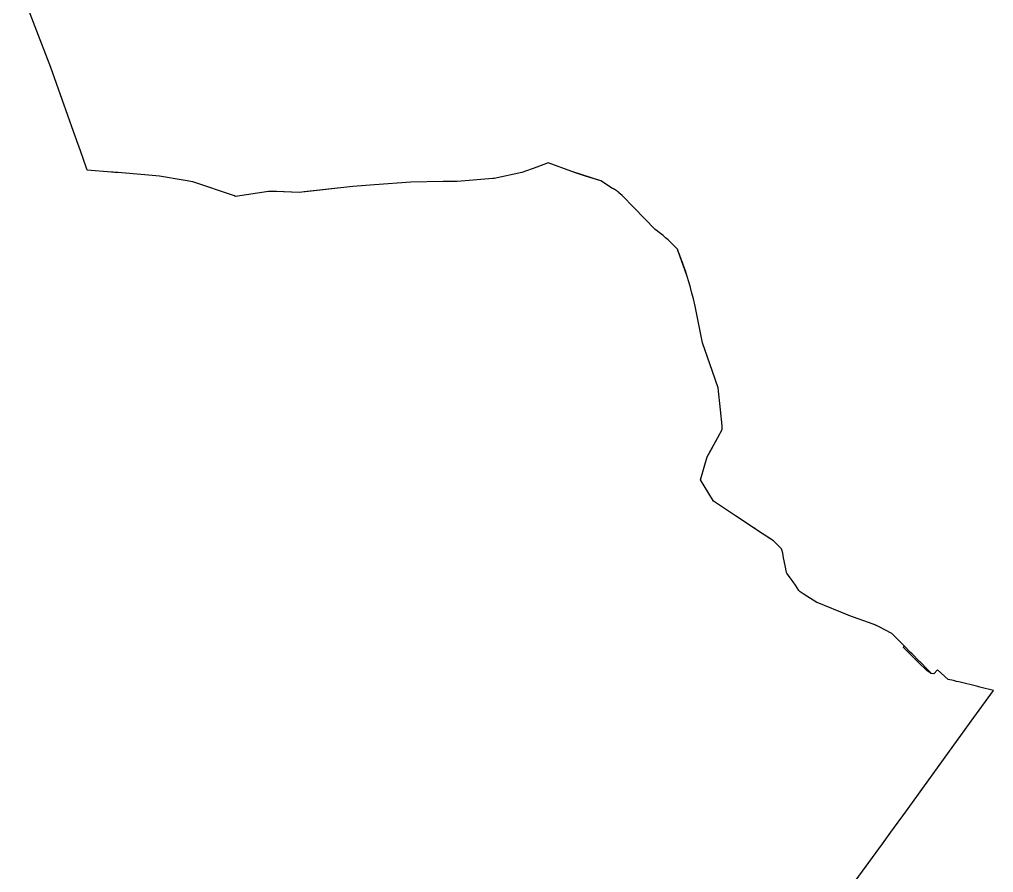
# Model space of a CAD drawing. Header units: inches. Extents: x 11258954 to 11313122, y 3645444 to 3695200.
# Drawn here: x 11259231 to 11267599, y 3675451 to 3682776 of the extents above; entities that cross this region are included whole.
import ezdxf

# ---------------------------------------------------------------- set-up
doc = ezdxf.new("R2010")
doc.units = ezdxf.units.IN
doc.header["$MEASUREMENT"] = 0
for name, color, linetype in [('SchoolBoardDistrict', 253, 'Continuous'), ('SchoolZone_Elementary', 251, 'Continuous'), ('SchoolZone_High', 63, 'Continuous'), ('SchoolZone_Middle', 154, 'Continuous')]:
    doc.layers.add(name, color=color, linetype=linetype)

msp = doc.modelspace()

# ---------------------------------------------------------------- linework, layer by layer
at = {"layer": 'SchoolBoardDistrict'}
msp.add_lwpolyline([(11265844.875, 3674608), (11266474.469, 3675462.1875), (11266644.517, 3675696.2115), (11266716.844, 3675795.75), (11266852.109, 3675980.6295), (11266866.2815, 3676000), (11267257.4375, 3676543.75), (11267429.5315, 3676780.4375), (11267429.558, 3676780.474), (11267598.841, 3677012.766), (11267598.875, 3677012.8125), (11267598.841, 3677012.821), (11267480.625, 3677043), (11267472.3595, 3677045.0315), (11267464.094, 3677047.0625), (11267301.469, 3677087.0625), (11267281.124, 3677092.0895), (11267255.9375, 3677098.3125), (11267210.625, 3677109.4375), (11267117.969, 3677191.25), (11267085.8125, 3677157.25), (11267064.0315, 3677160.9375), (11267049.618, 3677175.7225), (11267049.5905, 3677175.7505), (11267041, 3677184.5625), (11267033.7805, 3677191.828), (11267033.752, 3677191.857), (11266967.4065, 3677258.625), (11266962.881, 3677263.1775), (11266962.854, 3677263.2055), (11266895.7815, 3677330.6875), (11266886.4375, 3677340.125), (11266880.562, 3677346.077), (11266880.532, 3677346.1075), (11266836.094, 3677391.125), (11266831.095, 3677396.1885), (11266831.0775, 3677396.206), (11266725.1565, 3677503.5), (11266611.5625, 3677562.5), (11266588.876, 3677573.523), (11266588.8555, 3677573.533), (11266566.1565, 3677584.5625), (11266356.1875, 3677657.625), (11266349.5, 3677659.9375), (11266084.6875, 3677768.4375), (11266082.0475, 3677770.0665), (11266049.75, 3677790), (11266004.0625, 3677818.3125), (11265963.4065, 3677843.4375), (11265936.6565, 3677859.75), (11265926.9375, 3677873.875), (11265897.094, 3677917.1875), (11265877.0625, 3677946.25), (11265859.8445, 3677971.232), (11265838.9065, 3678001.6875), (11265824.6875, 3678022.3125), (11265821.4375, 3678026.75), (11265809.1875, 3678087.5625), (11265795.7815, 3678154), (11265787.625, 3678194.375), (11265779.969, 3678221.9375), (11265777.6875, 3678230.125), (11265742.0625, 3678264.625), (11265707.375, 3678297.75), (11265663.0315, 3678327.375), (11265618.6875, 3678357), (11265579.3125, 3678383.3125), (11265551.0315, 3678402.1875), (11265548.7815, 3678403.6875), (11265538.5, 3678410.563), (11265537.909, 3678410.9575), (11265412.4065, 3678494.8125), (11265382.344, 3678514.9375), (11265194.5625, 3678640.625), (11265080.5735, 3678822.2325), (11265080.5625, 3678822.25), (11265080.5735, 3678822.2875), (11265138.344, 3679020.875), (11265230.25, 3679185.0625), (11265230.28, 3679185.116), (11265268.9685, 3679254.1245), (11265268.9675, 3679254.1795), (11265268.376, 3679287.07), (11265268.375, 3679287.125), (11265252.1565, 3679422.9375), (11265232.1565, 3679612.5625), (11265184.375, 3679754.5625), (11265099.6845, 3680000), (11265099.469, 3680000.625), (11265035.625, 3680315.3125), (11265020.125, 3680378.25), (11265008.5, 3680426.5), (11264995.9375, 3680474.5), (11264982.469, 3680522.25), (11264968.094, 3680569.75), (11264952.844, 3680616.9375), (11264944.1875, 3680642.0625), (11264936.6875, 3680663.875), (11264927.0625, 3680690.1875), (11264919.6565, 3680710.5), (11264901.719, 3680756.75), (11264890.3125, 3680784.6875), (11264882.9375, 3680802.4375), (11264863.594, 3680823.1875), (11264860.9375, 3680825.9375), (11264843.7815, 3680843.5), (11264823.5315, 3680863.375), (11264802.844, 3680882.8125), (11264781.719, 3680901.75), (11264760.1875, 3680920.25), (11264738.25, 3680938.25), (11264715.9065, 3680955.75), (11264712.719, 3680958.125), (11264692.9065, 3680972.6875), (11264507.969, 3681161.6875), (11264408.3125, 3681263.5625), (11264392.5, 3681279.6875), (11264386.0315, 3681286.0625), (11264379.3125, 3681292), (11264372.375, 3681297.625), (11264365.219, 3681303), (11264357.875, 3681308.125), (11264350.344, 3681312.9375), (11264342.625, 3681317.4375), (11264334.75, 3681321.625), (11264326.6875, 3681325.25), (11264224.2815, 3681389.6875), (11264094.375, 3681429.8125), (11264000, 3681461.9375), (11263976.8375, 3681470.3245), (11263976.8285, 3681470.3275), (11263773.1875, 3681544.0625), (11263675.094, 3681508.125), (11263547.094, 3681461.25), (11263309.844, 3681411.625), (11263298.072, 3681410.6675), (11262992.5315, 3681385.8125), (11262929.9065, 3681385.8125), (11262870.956, 3681384.7355), (11262592.6035, 3681379.03), (11262282.183, 3681355.8335), (11262096.3075, 3681340.8615), (11261686.2565, 3681296.411), (11261675.843, 3681295.282), (11261638.125, 3681291.1875), (11261439.691, 3681297.8935), (11261429.256, 3681298.246), (11261371.4375, 3681300.1875), (11261088.1565, 3681257.375), (11261082.4705, 3681259.3005), (11261076.935, 3681261.1745), (11260720.6405, 3681381.8125), (11260638.724, 3681396.0355), (11260433.75, 3681431.625), (11260307.429, 3681442.055), (11260077.2825, 3681461.058), (11260069.656, 3681461.6865), (11260053.328, 3681463.031), (11260049.2935, 3681463.363), (11260049.2695, 3681463.3645), (11260037, 3681464.3765), (11260021.2165, 3681465.6785), (11259812.953, 3681482.875), (11259774.1875, 3681592.25), (11259740.344, 3681687.75), (11259735.2815, 3681702), (11259695.3125, 3681814.75), (11259500.2655, 3682364.5625), (11259231.172, 3683065.5625)], dxfattribs=at)
at = {"layer": 'SchoolZone_Elementary'}
msp.add_polyline3d([(11265844.875, 3674608, 0), (11266474.469, 3675462.1875, 0), (11266644.517, 3675696.2115, 0), (11266716.844, 3675795.75, 0), (11266852.109, 3675980.629, 0), (11266866.2815, 3676000, 0), (11267257.4375, 3676543.75, 0), (11267429.5315, 3676780.4375, 0), (11267598.875, 3677012.8125, 0), (11267480.625, 3677043, 0), (11267472.3595, 3677045.0315, 0), (11267464.094, 3677047.0625, 0), (11267301.469, 3677087.0625, 0), (11267281.124, 3677092.0895, 0), (11267255.9375, 3677098.3125, 0), (11267210.625, 3677109.4375, 0), (11267117.969, 3677191.25, 0), (11267085.8125, 3677157.25, 0), (11267064.0315, 3677160.9375, 0), (11267025.574, 3677184.3235, 0), (11266954.7095, 3677254.2865, 0), (11266954.4125, 3677254.58, 0), (11266870.3275, 3677337.5955, 0), (11266824.817, 3677382.527, 0), (11266831.095, 3677396.1885, 0), (11266725.1565, 3677503.5, 0), (11266611.5625, 3677562.5, 0), (11266566.1565, 3677584.5625, 0), (11266356.1875, 3677657.625, 0), (11266349.5, 3677659.9375, 0), (11266084.6875, 3677768.4375, 0), (11266082.0475, 3677770.0665, 0), (11266049.75, 3677790, 0), (11266004.0625, 3677818.3125, 0), (11265963.4065, 3677843.4375, 0), (11265936.6565, 3677859.75, 0), (11265926.9375, 3677873.875, 0), (11265897.094, 3677917.1875, 0), (11265877.0625, 3677946.25, 0), (11265859.8445, 3677971.232, 0), (11265838.9065, 3678001.6875, 0), (11265824.6875, 3678022.3125, 0), (11265821.4375, 3678026.75, 0), (11265809.1875, 3678087.5625, 0), (11265795.7815, 3678154, 0), (11265787.625, 3678194.375, 0), (11265779.969, 3678221.9375, 0), (11265777.6875, 3678230.125, 0), (11265742.0625, 3678264.625, 0), (11265707.375, 3678297.75, 0), (11265562.9295, 3678394.2605, 0), (11265537.909, 3678410.9575, 0), (11265412.4065, 3678494.8125, 0), (11265382.344, 3678514.9375, 0), (11265194.5625, 3678640.625, 0), (11265112.049, 3678772.086, 0), (11265080.5625, 3678822.25, 0), (11265138.344, 3679020.875, 0), (11265160.477, 3679060.4155, 0), (11265189.073, 3679111.501, 0), (11265198.9125, 3679129.0795, 0), (11265210.95, 3679150.5835, 0), (11265230.25, 3679185.0625, 0), (11265268.969, 3679254.125, 0), (11265268.375, 3679287.125, 0), (11265252.1565, 3679422.9375, 0), (11265232.1565, 3679612.5625, 0), (11265184.375, 3679754.5625, 0), (11265099.6845, 3680000, 0), (11265099.469, 3680000.625, 0), (11265041.443, 3680286.6355, 0), (11265035.625, 3680315.3125, 0), (11265020.125, 3680378.25, 0), (11265008.5, 3680426.5, 0), (11264995.9375, 3680474.5, 0), (11264982.469, 3680522.25, 0), (11264968.094, 3680569.75, 0), (11264965.627, 3680577.3835, 0), (11264889.079, 3680787.6565, 0), (11264882.9375, 3680802.4375, 0), (11264863.594, 3680823.1875, 0), (11264860.9375, 3680825.9375, 0), (11264843.7815, 3680843.5, 0), (11264823.5315, 3680863.375, 0), (11264802.844, 3680882.8125, 0), (11264781.719, 3680901.75, 0), (11264760.1875, 3680920.25, 0), (11264738.25, 3680938.25, 0), (11264725.3355, 3680948.304, 0), (11264715.9065, 3680955.75, 0), (11264712.719, 3680958.125, 0), (11264692.9065, 3680972.6875, 0), (11264507.969, 3681161.6875, 0), (11264408.3125, 3681263.5625, 0), (11264392.5, 3681279.6875, 0), (11264386.0315, 3681286.0625, 0), (11264379.3125, 3681292, 0), (11264372.375, 3681297.625, 0), (11264365.219, 3681303, 0), (11264357.875, 3681308.125, 0), (11264350.344, 3681312.9375, 0), (11264342.625, 3681317.4375, 0), (11264334.75, 3681321.625, 0), (11264326.6875, 3681325.25, 0), (11264224.2815, 3681389.6875, 0), (11263976.8285, 3681470.3275, 0), (11263773.1875, 3681544.0625, 0), (11263675.094, 3681508.125, 0), (11263547.094, 3681461.25, 0), (11263309.844, 3681411.625, 0), (11263298.072, 3681410.6675, 0), (11262992.5315, 3681385.8125, 0), (11262929.9065, 3681385.8125, 0), (11262870.956, 3681384.7355, 0), (11262592.6035, 3681379.03, 0), (11262282.183, 3681355.8335, 0), (11262096.3075, 3681340.8615, 0), (11261675.843, 3681295.282, 0), (11261638.125, 3681291.1875, 0), (11261429.256, 3681298.246, 0), (11261371.4375, 3681300.1875, 0), (11261088.1565, 3681257.375, 0), (11261076.935, 3681261.1745, 0), (11260720.6405, 3681381.8125, 0), (11260638.724, 3681396.0355, 0), (11260433.75, 3681431.625, 0), (11260307.429, 3681442.055, 0), (11260077.2825, 3681461.058, 0), (11260053.328, 3681463.032, 0), (11260037, 3681464.375, 0), (11260021.2165, 3681465.6785, 0), (11259812.953, 3681482.875, 0), (11259774.1875, 3681592.25, 0), (11259740.344, 3681687.75, 0), (11259735.2815, 3681702, 0), (11259695.3125, 3681814.75, 0), (11259500.2655, 3682364.5625, 0), (11259231.172, 3683065.5625, 0)], dxfattribs=at)
at = {"layer": 'SchoolZone_High'}
msp.add_polyline3d([(11265844.875, 3674608, 0), (11266474.469, 3675462.1875, 0), (11266644.517, 3675696.2115, 0), (11266716.844, 3675795.75, 0), (11266852.109, 3675980.629, 0), (11266866.2815, 3676000, 0), (11267257.4375, 3676543.75, 0), (11267429.5315, 3676780.4375, 0), (11267598.875, 3677012.8125, 0), (11267480.625, 3677043, 0), (11267472.3595, 3677045.0315, 0), (11267464.094, 3677047.0625, 0), (11267301.469, 3677087.0625, 0), (11267281.124, 3677092.0895, 0), (11267255.9375, 3677098.3125, 0), (11267210.625, 3677109.4375, 0), (11267117.969, 3677191.25, 0), (11267085.8125, 3677157.25, 0), (11267064.0315, 3677160.9375, 0), (11267041, 3677184.5625, 0), (11267040.1515, 3677185.4165, 0), (11267033.781, 3677191.828, 0), (11267025.574, 3677184.3235, 0), (11266954.7095, 3677254.2865, 0), (11266954.4125, 3677254.58, 0), (11266870.3275, 3677337.5955, 0), (11266824.817, 3677382.527, 0), (11266831.095, 3677396.1885, 0), (11266725.1565, 3677503.5, 0), (11266611.5625, 3677562.5, 0), (11266566.1565, 3677584.5625, 0), (11266356.1875, 3677657.625, 0), (11266349.5, 3677659.9375, 0), (11266084.6875, 3677768.4375, 0), (11266082.0475, 3677770.0665, 0), (11266049.75, 3677790, 0), (11266004.0625, 3677818.3125, 0), (11265963.4065, 3677843.4375, 0), (11265936.6565, 3677859.75, 0), (11265926.9375, 3677873.875, 0), (11265897.094, 3677917.1875, 0), (11265877.0625, 3677946.25, 0), (11265859.8445, 3677971.232, 0), (11265838.9065, 3678001.6875, 0), (11265824.6875, 3678022.3125, 0), (11265821.4375, 3678026.75, 0), (11265809.1875, 3678087.5625, 0), (11265795.7815, 3678154, 0), (11265787.625, 3678194.375, 0), (11265779.969, 3678221.9375, 0), (11265777.6875, 3678230.125, 0), (11265742.0625, 3678264.625, 0), (11265707.375, 3678297.75, 0), (11265562.9295, 3678394.2605, 0), (11265537.909, 3678410.9575, 0), (11265412.4065, 3678494.8125, 0), (11265382.344, 3678514.9375, 0), (11265194.5625, 3678640.625, 0), (11265112.049, 3678772.086, 0), (11265080.5625, 3678822.25, 0), (11265138.344, 3679020.875, 0), (11265160.477, 3679060.4155, 0), (11265189.073, 3679111.501, 0), (11265198.9125, 3679129.0795, 0), (11265210.95, 3679150.5835, 0), (11265230.25, 3679185.0625, 0), (11265268.969, 3679254.125, 0), (11265268.375, 3679287.125, 0), (11265252.1565, 3679422.9375, 0), (11265232.1565, 3679612.5625, 0), (11265184.375, 3679754.5625, 0), (11265099.6845, 3680000, 0), (11265099.469, 3680000.625, 0), (11265041.443, 3680286.6355, 0), (11265035.625, 3680315.3125, 0), (11265020.125, 3680378.25, 0), (11265008.5, 3680426.5, 0), (11264995.9375, 3680474.5, 0), (11264982.469, 3680522.25, 0), (11264968.094, 3680569.75, 0), (11264965.627, 3680577.3835, 0), (11264889.079, 3680787.6565, 0), (11264882.9375, 3680802.4375, 0), (11264863.594, 3680823.1875, 0), (11264860.9375, 3680825.9375, 0), (11264843.7815, 3680843.5, 0), (11264823.5315, 3680863.375, 0), (11264802.844, 3680882.8125, 0), (11264781.719, 3680901.75, 0), (11264760.1875, 3680920.25, 0), (11264738.25, 3680938.25, 0), (11264725.3355, 3680948.304, 0), (11264715.9065, 3680955.75, 0), (11264712.719, 3680958.125, 0), (11264692.9065, 3680972.6875, 0), (11264507.969, 3681161.6875, 0), (11264408.3125, 3681263.5625, 0), (11264392.5, 3681279.6875, 0), (11264386.0315, 3681286.0625, 0), (11264379.3125, 3681292, 0), (11264372.375, 3681297.625, 0), (11264365.219, 3681303, 0), (11264357.875, 3681308.125, 0), (11264350.344, 3681312.9375, 0), (11264342.625, 3681317.4375, 0), (11264334.75, 3681321.625, 0), (11264326.6875, 3681325.25, 0), (11264224.2815, 3681389.6875, 0), (11263976.8285, 3681470.3275, 0), (11263773.1875, 3681544.0625, 0), (11263675.094, 3681508.125, 0), (11263547.094, 3681461.25, 0), (11263309.844, 3681411.625, 0), (11263298.072, 3681410.6675, 0), (11262992.5315, 3681385.8125, 0), (11262929.9065, 3681385.8125, 0), (11262870.956, 3681384.7355, 0), (11262592.6035, 3681379.03, 0), (11262282.183, 3681355.8335, 0), (11262096.3075, 3681340.8615, 0), (11261675.843, 3681295.282, 0), (11261638.125, 3681291.1875, 0), (11261429.256, 3681298.246, 0), (11261371.4375, 3681300.1875, 0), (11261088.1565, 3681257.375, 0), (11261076.935, 3681261.1745, 0), (11260720.6405, 3681381.8125, 0), (11260638.724, 3681396.0355, 0), (11260433.75, 3681431.625, 0), (11260307.429, 3681442.055, 0), (11260077.2825, 3681461.058, 0), (11260053.328, 3681463.032, 0), (11260037, 3681464.375, 0), (11260021.2165, 3681465.6785, 0), (11259812.953, 3681482.875, 0), (11259774.1875, 3681592.25, 0), (11259740.344, 3681687.75, 0), (11259735.2815, 3681702, 0), (11259695.3125, 3681814.75, 0), (11259500.2655, 3682364.5625, 0), (11259231.172, 3683065.5625, 0)], dxfattribs=at)
at = {"layer": 'SchoolZone_Middle'}
msp.add_polyline3d([(11265844.875, 3674608, 0), (11266474.469, 3675462.1875, 0), (11266644.517, 3675696.2115, 0), (11266716.844, 3675795.75, 0), (11266852.109, 3675980.629, 0), (11266866.2815, 3676000, 0), (11267257.4375, 3676543.75, 0), (11267429.5315, 3676780.4375, 0), (11267598.875, 3677012.8125, 0), (11267480.625, 3677043, 0), (11267472.3595, 3677045.0315, 0), (11267464.094, 3677047.0625, 0), (11267301.469, 3677087.0625, 0), (11267281.124, 3677092.0895, 0), (11267255.9375, 3677098.3125, 0), (11267210.625, 3677109.4375, 0), (11267117.969, 3677191.25, 0), (11267085.8125, 3677157.25, 0), (11267064.0315, 3677160.9375, 0), (11267041, 3677184.5625, 0), (11267040.1515, 3677185.4165, 0), (11267033.781, 3677191.828, 0), (11267025.574, 3677184.3235, 0), (11266954.7095, 3677254.2865, 0), (11266954.4125, 3677254.58, 0), (11266870.3275, 3677337.5955, 0), (11266824.817, 3677382.527, 0), (11266831.095, 3677396.1885, 0), (11266725.1565, 3677503.5, 0), (11266611.5625, 3677562.5, 0), (11266566.1565, 3677584.5625, 0), (11266356.1875, 3677657.625, 0), (11266349.5, 3677659.9375, 0), (11266084.6875, 3677768.4375, 0), (11266082.0475, 3677770.0665, 0), (11266049.75, 3677790, 0), (11266004.0625, 3677818.3125, 0), (11265963.4065, 3677843.4375, 0), (11265936.6565, 3677859.75, 0), (11265926.9375, 3677873.875, 0), (11265897.094, 3677917.1875, 0), (11265877.0625, 3677946.25, 0), (11265859.8445, 3677971.232, 0), (11265838.9065, 3678001.6875, 0), (11265824.6875, 3678022.3125, 0), (11265821.4375, 3678026.75, 0), (11265809.1875, 3678087.5625, 0), (11265795.7815, 3678154, 0), (11265787.625, 3678194.375, 0), (11265779.969, 3678221.9375, 0), (11265777.6875, 3678230.125, 0), (11265742.0625, 3678264.625, 0), (11265707.375, 3678297.75, 0), (11265562.9295, 3678394.2605, 0), (11265537.909, 3678410.9575, 0), (11265412.4065, 3678494.8125, 0), (11265382.344, 3678514.9375, 0), (11265194.5625, 3678640.625, 0), (11265112.049, 3678772.086, 0), (11265080.5625, 3678822.25, 0), (11265138.344, 3679020.875, 0), (11265160.477, 3679060.4155, 0), (11265189.073, 3679111.501, 0), (11265198.9125, 3679129.0795, 0), (11265210.95, 3679150.5835, 0), (11265230.25, 3679185.0625, 0), (11265268.969, 3679254.125, 0), (11265268.375, 3679287.125, 0), (11265252.1565, 3679422.9375, 0), (11265232.1565, 3679612.5625, 0), (11265184.375, 3679754.5625, 0), (11265099.6845, 3680000, 0), (11265099.469, 3680000.625, 0), (11265041.443, 3680286.6355, 0), (11265035.625, 3680315.3125, 0), (11265020.125, 3680378.25, 0), (11265008.5, 3680426.5, 0), (11264995.9375, 3680474.5, 0), (11264982.469, 3680522.25, 0), (11264968.094, 3680569.75, 0), (11264965.627, 3680577.3835, 0), (11264889.079, 3680787.6565, 0), (11264882.9375, 3680802.4375, 0), (11264863.594, 3680823.1875, 0), (11264860.9375, 3680825.9375, 0), (11264843.7815, 3680843.5, 0), (11264823.5315, 3680863.375, 0), (11264802.844, 3680882.8125, 0), (11264781.719, 3680901.75, 0), (11264760.1875, 3680920.25, 0), (11264738.25, 3680938.25, 0), (11264725.3355, 3680948.304, 0), (11264715.9065, 3680955.75, 0), (11264712.719, 3680958.125, 0), (11264692.9065, 3680972.6875, 0), (11264507.969, 3681161.6875, 0), (11264408.3125, 3681263.5625, 0), (11264392.5, 3681279.6875, 0), (11264386.0315, 3681286.0625, 0), (11264379.3125, 3681292, 0), (11264372.375, 3681297.625, 0), (11264365.219, 3681303, 0), (11264357.875, 3681308.125, 0), (11264350.344, 3681312.9375, 0), (11264342.625, 3681317.4375, 0), (11264334.75, 3681321.625, 0), (11264326.6875, 3681325.25, 0), (11264224.2815, 3681389.6875, 0), (11263976.8285, 3681470.3275, 0), (11263773.1875, 3681544.0625, 0), (11263675.094, 3681508.125, 0), (11263547.094, 3681461.25, 0), (11263309.844, 3681411.625, 0), (11263298.072, 3681410.6675, 0), (11262992.5315, 3681385.8125, 0), (11262929.9065, 3681385.8125, 0), (11262870.956, 3681384.7355, 0), (11262592.6035, 3681379.03, 0), (11262282.183, 3681355.8335, 0), (11262096.3075, 3681340.8615, 0), (11261675.843, 3681295.282, 0), (11261638.125, 3681291.1875, 0), (11261429.256, 3681298.246, 0), (11261371.4375, 3681300.1875, 0), (11261088.1565, 3681257.375, 0), (11261076.935, 3681261.1745, 0), (11260720.6405, 3681381.8125, 0), (11260638.724, 3681396.0355, 0), (11260433.75, 3681431.625, 0), (11260307.429, 3681442.055, 0), (11260077.2825, 3681461.058, 0), (11260053.328, 3681463.032, 0), (11260037, 3681464.375, 0), (11260021.2165, 3681465.6785, 0), (11259812.953, 3681482.875, 0), (11259774.1875, 3681592.25, 0), (11259740.344, 3681687.75, 0), (11259735.2815, 3681702, 0), (11259695.3125, 3681814.75, 0), (11259500.2655, 3682364.5625, 0), (11259231.172, 3683065.5625, 0)], dxfattribs=at)

doc.saveas('drawing.dxf')
